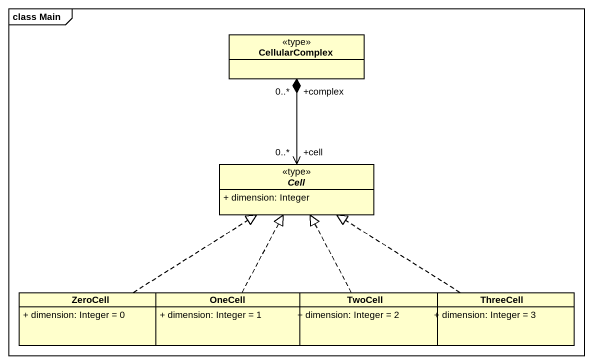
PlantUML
@startuml
mainframe class Main
hide circle
hide empty members
skinparam classAttributeIconSize 0
class CellularComplex <<type>>
abstract class Cell <<type>> {
  + dimension: Integer
}
class ZeroCell {
  + dimension: Integer = 0
}
class OneCell {
  + dimension: Integer = 1
}
class TwoCell {
  + dimension: Integer = 2
}
class ThreeCell {
  + dimension: Integer = 3
}
Cell "+cell\n0..*" <-up-* "+complex\n0..*" CellularComplex
ZeroCell .up.|> Cell
OneCell .up.|> Cell
TwoCell .up.|> Cell
ThreeCell .up.|> Cell
@enduml
